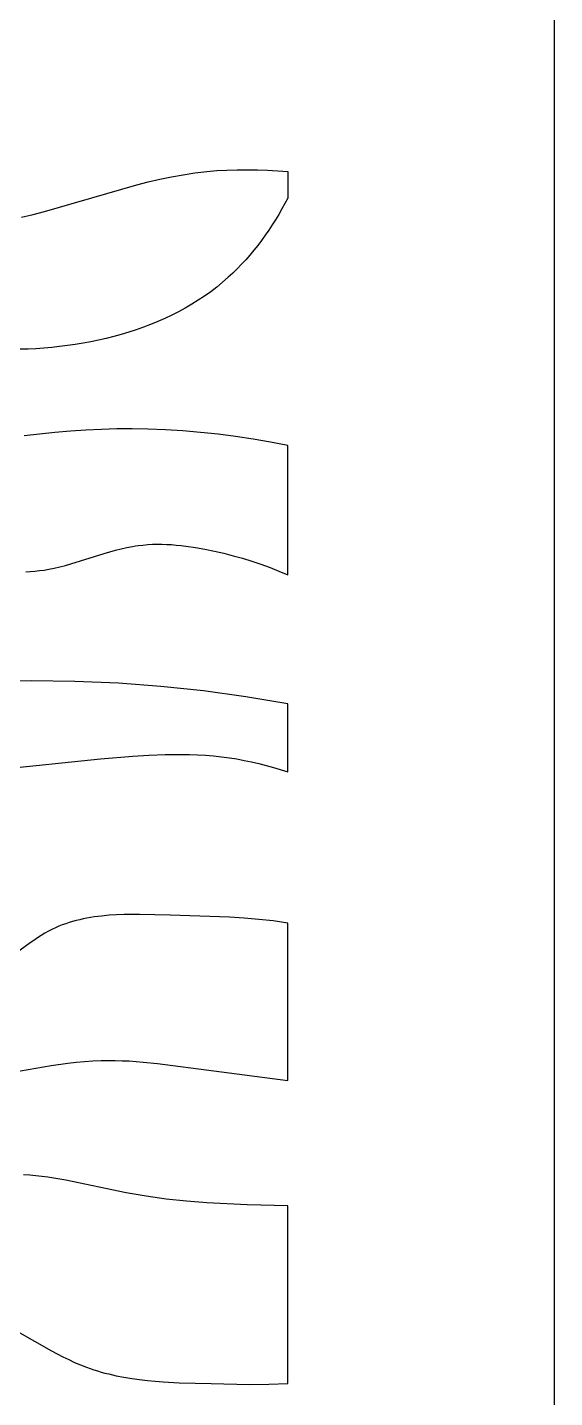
# Model space of a CAD drawing. Header units: millimetres. Extents: x 735 to 1140, y 263 to 1308.
# Drawn here: x 1041.5 to 1140.3, y 773.9 to 1030.8 of the extents above; entities that cross this region are included whole.
import ezdxf

# ---------------------------------------------------------------- set-up
doc = ezdxf.new("R2010")
doc.units = ezdxf.units.MM
doc.layers.add('DEFAULT_LAYER', color=1, linetype='Continuous', true_color=0xff0000)

msp = doc.modelspace()

# ---------------------------------------------------------------- linework, layer by layer
at = {"layer": 'DEFAULT_LAYER'}
for p, q in [((1140.35, 262.59), (1140.35, 1308.34)), ((1064.19, 1001.85), (1066.37, 1002.36)), ((1066.37, 1002.36), (1068.55, 1002.82)), ((1068.55, 1002.82), (1070.74, 1003.22)), ((1070.74, 1003.22), (1072.94, 1003.56)), ((1072.94, 1003.56), (1074.05, 1003.7)), ((1074.05, 1003.7), (1075.15, 1003.82)), ((1075.15, 1003.82), (1077.04, 1003.98)), ((1077.04, 1003.98), (1078.94, 1004.08)), ((1078.94, 1004.08), (1080.84, 1004.14)), ((1080.84, 1004.14), (1082.74, 1004.14)), ((1082.74, 1004.14), (1084.65, 1004.11)), ((1084.65, 1004.11), (1086.55, 1004.04)), ((1086.55, 1004.04), (1090.35, 1003.82)), ((1090.35, 1003.82), (1090.35, 998.83)), ((1044.77, 996.32), (1062.02, 1001.29)), ((1062.02, 1001.29), (1064.19, 1001.85)), ((1089.23, 996.79), (1088.64, 995.78)), ((1090.35, 998.83), (1089.23, 996.79)), ((1040.45, 995.23), (1042.61, 995.75)), ((1042.61, 995.75), (1044.77, 996.32)), ((1088.03, 994.78), (1087.4, 993.8)), ((1088.64, 995.78), (1088.03, 994.78)), ((1086.09, 991.86), (1085.41, 990.91)), ((1086.76, 992.82), (1086.09, 991.86)), ((1087.4, 993.8), (1086.76, 992.82)), ((1083.97, 989.06), (1083.23, 988.16)), ((1084.7, 989.97), (1083.97, 989.06)), ((1085.41, 990.91), (1084.7, 989.97)), ((1082.46, 987.28), (1081.67, 986.42)), ((1083.23, 988.16), (1082.46, 987.28)), ((1079.19, 983.98), (1078.12, 983.04)), ((1080.04, 984.77), (1079.19, 983.98)), ((1080.86, 985.58), (1080.04, 984.77)), ((1081.67, 986.42), (1080.86, 985.58)), ((1077.02, 982.14), (1075.89, 981.28)), ((1078.12, 983.04), (1077.02, 982.14)), ((1072.35, 978.92), (1071.12, 978.2)), ((1073.56, 979.67), (1072.35, 978.92)), ((1074.74, 980.46), (1073.56, 979.67)), ((1075.89, 981.28), (1074.74, 980.46)), ((1067.29, 976.26), (1065.97, 975.68)), ((1068.59, 976.87), (1067.29, 976.26)), ((1069.86, 977.52), (1068.59, 976.87)), ((1071.12, 978.2), (1069.86, 977.52)), ((1060.52, 973.68), (1059.12, 973.26)), ((1061.91, 974.13), (1060.52, 973.68)), ((1063.28, 974.61), (1061.91, 974.13)), ((1064.63, 975.13), (1063.28, 974.61)), ((1065.97, 975.68), (1064.63, 975.13)), ((1049.03, 971.17), (1047.56, 970.99)), ((1050.5, 971.38), (1049.03, 971.17)), ((1051.96, 971.62), (1050.5, 971.38)), ((1053.41, 971.89), (1051.96, 971.62)), ((1054.85, 972.18), (1053.41, 971.89)), ((1056.29, 972.51), (1054.85, 972.18)), ((1057.71, 972.87), (1056.29, 972.51)), ((1059.12, 973.26), (1057.71, 972.87)), ((1041.66, 970.53), (1040.19, 970.48)), ((1043.14, 970.6), (1041.66, 970.53)), ((1044.61, 970.7), (1043.14, 970.6)), ((1046.09, 970.83), (1044.61, 970.7)), ((1047.56, 970.99), (1046.09, 970.83)), ((1046.71, 954.89), (1040.94, 954.25)), ((1049.61, 955.13), (1046.71, 954.89)), ((1052.5, 955.33), (1049.61, 955.13)), ((1055.4, 955.46), (1052.5, 955.33)), ((1058.3, 955.54), (1055.4, 955.46)), ((1061.2, 955.56), (1058.3, 955.54)), ((1064.1, 955.52), (1061.2, 955.56)), ((1067.4, 955.4), (1064.1, 955.52)), ((1070.7, 955.19), (1067.4, 955.4)), ((1074, 954.91), (1070.7, 955.19)), ((1077.29, 954.56), (1074, 954.91)), ((1080.57, 954.13), (1077.29, 954.56)), ((1083.84, 953.63), (1080.57, 954.13)), ((1087.1, 953.07), (1083.84, 953.63)), ((1090.35, 952.44), (1087.1, 953.07)), ((1090.35, 928.18), (1090.35, 952.44)), ((1055.95, 932.2), (1058.05, 932.8)), ((1058.05, 932.8), (1059.11, 933.07)), ((1059.11, 933.07), (1060.17, 933.31)), ((1060.17, 933.31), (1061.23, 933.52)), ((1061.23, 933.52), (1061.77, 933.61)), ((1061.77, 933.61), (1062.3, 933.69)), ((1062.3, 933.69), (1063.19, 933.79)), ((1063.19, 933.79), (1064.08, 933.87)), ((1064.08, 933.87), (1064.97, 933.92)), ((1064.97, 933.92), (1065.86, 933.94)), ((1065.86, 933.94), (1066.75, 933.94)), ((1066.75, 933.94), (1067.65, 933.91)), ((1067.65, 933.91), (1068.55, 933.86)), ((1068.55, 933.86), (1069.44, 933.79)), ((1069.44, 933.79), (1070.34, 933.7)), ((1070.34, 933.7), (1071.24, 933.59)), ((1071.24, 933.59), (1073.03, 933.33)), ((1073.03, 933.33), (1074.81, 933.01)), ((1074.81, 933.01), (1076.58, 932.64)), ((1076.58, 932.64), (1078.36, 932.23)), ((1047.61, 929.67), (1048.65, 929.94)), ((1048.65, 929.94), (1049.69, 930.24)), ((1049.69, 930.24), (1055.95, 932.2)), ((1078.36, 932.23), (1080.13, 931.79)), ((1080.13, 931.79), (1081.88, 931.3)), ((1081.88, 931.3), (1083.61, 930.78)), ((1083.61, 930.78), (1085.32, 930.2)), ((1085.32, 930.2), (1087.02, 929.58)), ((1041.22, 928.79), (1042.08, 928.83)), ((1042.08, 928.83), (1042.95, 928.89)), ((1042.95, 928.89), (1043.81, 928.98)), ((1043.81, 928.98), (1044.67, 929.09)), ((1044.67, 929.09), (1045.53, 929.23)), ((1045.53, 929.23), (1046.57, 929.44)), ((1046.57, 929.44), (1047.61, 929.67)), ((1087.02, 929.58), (1088.69, 928.91)), ((1088.69, 928.91), (1090.35, 928.18)), ((1042.23, 908.32), (1034.04, 908.14)), ((1050.41, 908.23), (1042.23, 908.32)), ((1058.6, 907.87), (1050.41, 908.23)), ((1066.57, 907.27), (1058.6, 907.87)), ((1074.53, 906.42), (1066.57, 907.27)), ((1082.46, 905.32), (1074.53, 906.42)), ((1090.35, 903.99), (1082.46, 905.32)), ((1090.35, 891.24), (1090.35, 903.99)), ((1055.22, 893.68), (1061.28, 894.19)), ((1061.28, 894.19), (1064.32, 894.38)), ((1064.32, 894.38), (1067.36, 894.5)), ((1067.36, 894.5), (1070.39, 894.54)), ((1070.39, 894.54), (1071.9, 894.51)), ((1071.9, 894.51), (1073.41, 894.46)), ((1073.41, 894.46), (1074.91, 894.38)), ((1074.91, 894.38), (1076.42, 894.26)), ((1076.42, 894.26), (1077.92, 894.1)), ((1077.92, 894.1), (1079.41, 893.9)), ((1034.95, 891.61), (1055.22, 893.68)), ((1079.41, 893.9), (1080.8, 893.67)), ((1080.8, 893.67), (1082.18, 893.41)), ((1082.18, 893.41), (1083.56, 893.12)), ((1083.56, 893.12), (1084.93, 892.8)), ((1084.93, 892.8), (1086.3, 892.45)), ((1086.3, 892.45), (1087.66, 892.07)), ((1087.66, 892.07), (1090.35, 891.24)), ((1050.01, 863.2), (1049.36, 863.01)), ((1050.67, 863.38), (1050.01, 863.2)), ((1051.34, 863.54), (1050.67, 863.38)), ((1052.01, 863.69), (1051.34, 863.54)), ((1052.68, 863.83), (1052.01, 863.69)), ((1053.36, 863.95), (1052.68, 863.83)), ((1054.05, 864.05), (1053.36, 863.95)), ((1054.74, 864.15), (1054.05, 864.05)), ((1055.43, 864.23), (1054.74, 864.15)), ((1056.84, 864.36), (1055.43, 864.23)), ((1058.25, 864.45), (1056.84, 864.36)), ((1059.68, 864.5), (1058.25, 864.45)), ((1062.54, 864.53), (1059.68, 864.5)), ((1068.29, 864.41), (1062.54, 864.53)), ((1079.43, 864.02), (1068.29, 864.41)), ((1082.17, 863.85), (1079.43, 864.02)), ((1084.9, 863.61), (1082.17, 863.85)), ((1087.62, 863.31), (1084.9, 863.61)), ((1090.35, 862.92), (1087.62, 863.31)), ((1044.79, 860.99), (1044.09, 860.57)), ((1045.5, 861.38), (1044.79, 860.99)), ((1045.85, 861.57), (1045.5, 861.38)), ((1046.22, 861.75), (1045.85, 861.57)), ((1046.83, 862.04), (1046.22, 861.75)), ((1047.45, 862.31), (1046.83, 862.04)), ((1048.08, 862.56), (1047.45, 862.31)), ((1048.72, 862.79), (1048.08, 862.56)), ((1049.36, 863.01), (1048.72, 862.79)), ((1090.35, 833.41), (1090.35, 862.92)), ((1042.04, 859.2), (1036.66, 855.25)), ((1042.72, 859.67), (1042.04, 859.2)), ((1043.4, 860.13), (1042.72, 859.67)), ((1044.09, 860.57), (1043.4, 860.13)), ((1033.53, 834.07), (1045.99, 836.19)), ((1045.99, 836.19), (1049.11, 836.63)), ((1049.11, 836.63), (1050.66, 836.8)), ((1050.66, 836.8), (1052.22, 836.95)), ((1052.22, 836.95), (1053.78, 837.06)), ((1053.78, 837.06), (1055.34, 837.13)), ((1055.34, 837.13), (1056.66, 837.15)), ((1056.66, 837.15), (1057.98, 837.15)), ((1057.98, 837.15), (1059.29, 837.11)), ((1059.29, 837.11), (1060.61, 837.05)), ((1060.61, 837.05), (1063.25, 836.86)), ((1063.25, 836.86), (1065.9, 836.6)), ((1065.9, 836.6), (1076.46, 835.22)), ((1076.46, 835.22), (1090.35, 833.41)), ((1041.98, 815.62), (1040.83, 815.68)), ((1043.11, 815.53), (1041.98, 815.62)), ((1044.23, 815.41), (1043.11, 815.53)), ((1045.36, 815.26), (1044.23, 815.41)), ((1046.48, 815.09), (1045.36, 815.26)), ((1048.74, 814.7), (1046.48, 815.09)), ((1060.03, 812.33), (1048.74, 814.7)), ((1061.91, 811.99), (1060.03, 812.33)), ((1063.79, 811.68), (1061.91, 811.99)), ((1067.57, 811.16), (1063.79, 811.68)), ((1071.35, 810.76), (1067.57, 811.16)), ((1075.14, 810.46), (1071.35, 810.76)), ((1082.74, 810.08), (1075.14, 810.46)), ((1090.35, 809.89), (1082.74, 810.08)), ((1090.35, 776.56), (1090.35, 809.89)), ((1039.66, 786.32), (1046.05, 782.72)), ((1046.05, 782.72), (1048.2, 781.59)), ((1048.2, 781.59), (1049.28, 781.06)), ((1049.28, 781.06), (1050.37, 780.55)), ((1050.37, 780.55), (1051.48, 780.08)), ((1051.48, 780.08), (1052.6, 779.64)), ((1052.6, 779.64), (1053.28, 779.39)), ((1053.28, 779.39), (1053.97, 779.16)), ((1053.97, 779.16), (1054.66, 778.94)), ((1054.66, 778.94), (1055.36, 778.74)), ((1055.36, 778.74), (1056.06, 778.55)), ((1056.06, 778.55), (1056.77, 778.37)), ((1056.77, 778.37), (1058.19, 778.04)), ((1058.19, 778.04), (1059.63, 777.77)), ((1059.63, 777.77), (1061.08, 777.53)), ((1061.08, 777.53), (1062.55, 777.33)), ((1062.55, 777.33), (1064.02, 777.16)), ((1064.02, 777.16), (1065.5, 777.02)), ((1065.5, 777.02), (1066.99, 776.91)), ((1066.99, 776.91), (1069.97, 776.74)), ((1069.97, 776.74), (1075.95, 776.56)), ((1075.95, 776.56), (1083.17, 776.43)), ((1083.17, 776.43), (1086.76, 776.44)), ((1086.76, 776.44), (1090.35, 776.56))]:
    msp.add_line(p, q, dxfattribs=at)

doc.saveas('drawing.dxf')
